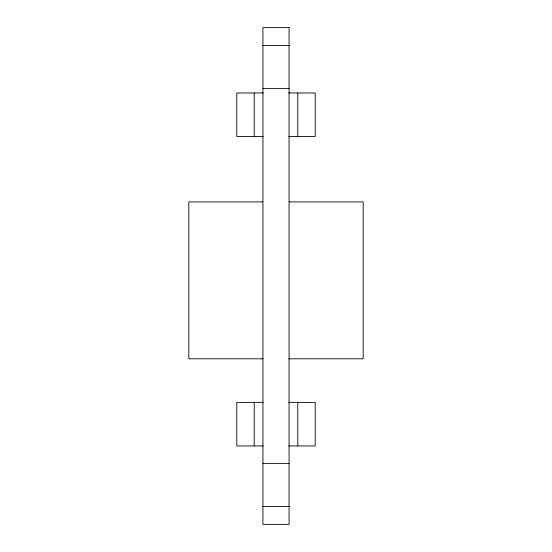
<?xml version="1.0" encoding="UTF-8"?>
<svg xmlns="http://www.w3.org/2000/svg" width="552" height="552" viewBox="0 0 552 552"><rect width="100%" height="100%" fill="white"/><g stroke="black" fill="none" stroke-linecap="round" stroke-linejoin="round"><path stroke-width="0.83" d="M262.924 45.471L289.075 45.471M262.924 88.61L289.075 88.61M263.352 92.971L236.78 92.971L236.78 136.544L263.221 136.544M288.793 92.971L315.22 92.971L315.22 136.544L288.793 136.544M262.69 201.915L188.839 201.915L188.839 358.8L263.014 358.8M289.31 201.915L363.161 201.915L363.161 358.8L288.889 358.8M263.207 402.38L236.78 402.38L236.78 445.961L263.207 445.961M288.793 402.38L315.22 402.38L315.22 445.961L288.793 445.961M262.924 463.39L289.075 463.39M262.924 506.529L289.075 506.529M297.79 92.971L297.79 136.544M297.79 402.38L297.79 445.961M254.21 92.971L254.21 136.544M254.21 402.38L254.21 445.961M289.075 27.6L262.924 27.6L262.924 524.4L289.075 524.4L289.075 27.6"/></g></svg>
